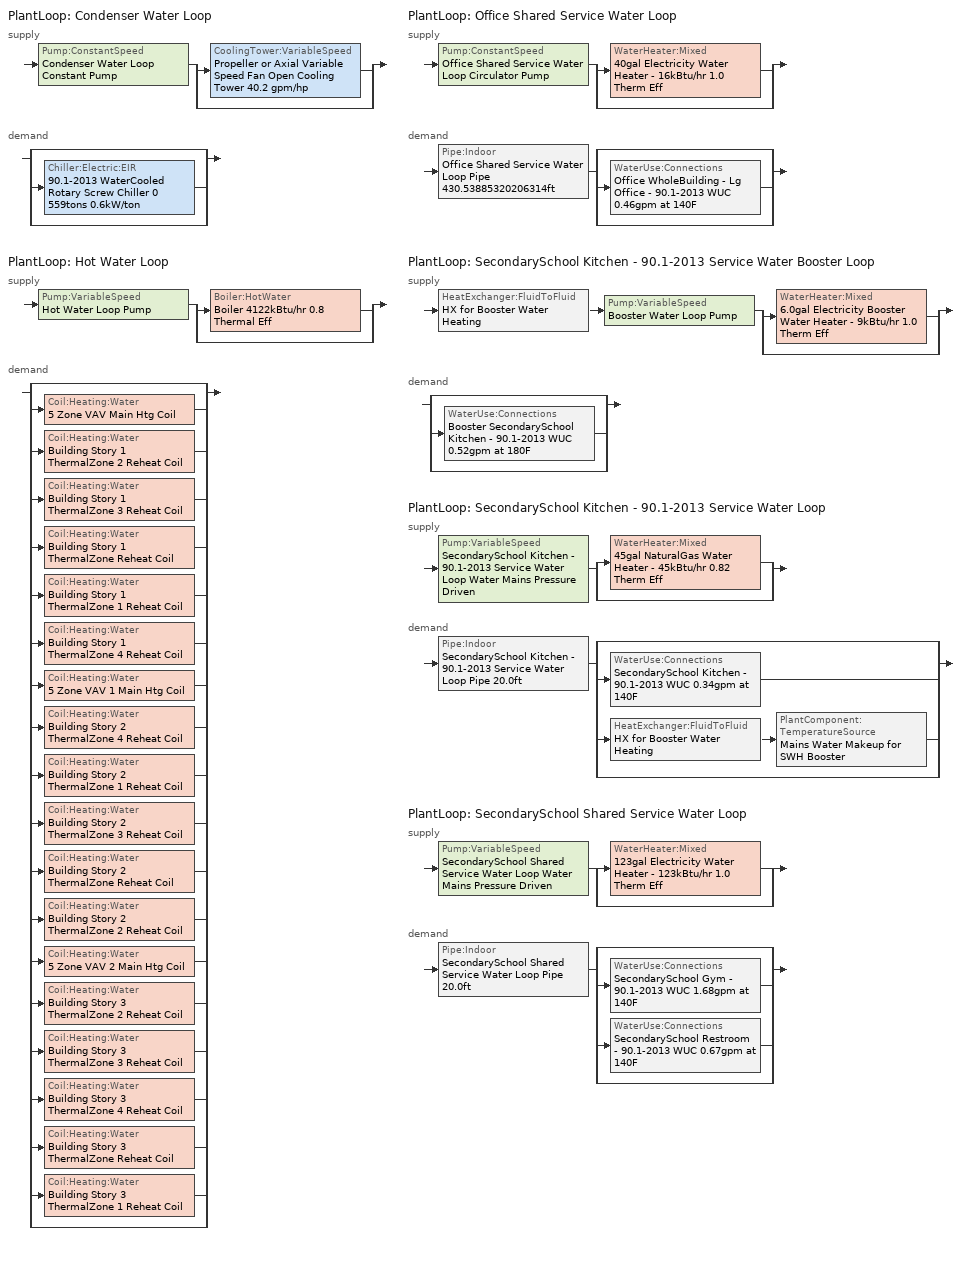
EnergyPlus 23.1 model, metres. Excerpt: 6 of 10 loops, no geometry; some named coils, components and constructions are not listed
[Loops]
PlantLoop 'Condenser Water Loop'
 supply: Pump:ConstantSpeed 'Condenser Water Loop Constant Pump' > split
  | CoolingTower:VariableSpeed 'Propeller or Axial Variable Speed Fan Open Cooling Tower 40.2 gpm/hp'
  | bypass
 demand: split
  | bypass
  | Chiller:Electric:EIR '90.1-2013 WaterCooled  Rotary Screw Chiller 0 559tons 0.6kW/ton'
  | bypass
PlantLoop 'Hot Water Loop'
 supply: Pump:VariableSpeed 'Hot Water Loop Pump' > split
  | Boiler:HotWater 'Boiler 4122kBtu/hr 0.8 Thermal Eff'
  | bypass
 demand: split
  | bypass
  | Coil:Heating:Water '5 Zone VAV Main Htg Coil'
  | Coil:Heating:Water 'Building Story 1 ThermalZone 2 Reheat Coil'
  | Coil:Heating:Water 'Building Story 1 ThermalZone 3 Reheat Coil'
  | Coil:Heating:Water 'Building Story 1 ThermalZone Reheat Coil'
  | Coil:Heating:Water 'Building Story 1 ThermalZone 1 Reheat Coil'
  | Coil:Heating:Water 'Building Story 1 ThermalZone 4 Reheat Coil'
  | Coil:Heating:Water '5 Zone VAV 1 Main Htg Coil'
  | Coil:Heating:Water 'Building Story 2 ThermalZone 4 Reheat Coil'
  | Coil:Heating:Water 'Building Story 2 ThermalZone 1 Reheat Coil'
  | Coil:Heating:Water 'Building Story 2 ThermalZone 3 Reheat Coil'
  | Coil:Heating:Water 'Building Story 2 ThermalZone Reheat Coil'
  | Coil:Heating:Water 'Building Story 2 ThermalZone 2 Reheat Coil'
  | Coil:Heating:Water '5 Zone VAV 2 Main Htg Coil'
  | Coil:Heating:Water 'Building Story 3 ThermalZone 2 Reheat Coil'
  | Coil:Heating:Water 'Building Story 3 ThermalZone 3 Reheat Coil'
  | Coil:Heating:Water 'Building Story 3 ThermalZone 4 Reheat Coil'
  | Coil:Heating:Water 'Building Story 3 ThermalZone Reheat Coil'
  | Coil:Heating:Water 'Building Story 3 ThermalZone 1 Reheat Coil'
  | bypass
PlantLoop 'Office Shared Service Water Loop'
 supply: Pump:ConstantSpeed 'Office Shared Service Water Loop Circulator Pump' > split
  | WaterHeater:Mixed '40gal Electricity Water Heater - 16kBtu/hr 1.0 Therm Eff'
  | bypass
 demand: Pipe:Indoor 'Office Shared Service Water Loop Pipe 430.53885320206314ft' > split
  | bypass
  | WaterUse:Connections 'Office WholeBuilding - Lg Office - 90.1-2013 WUC 0.46gpm at 140F'
  | bypass
PlantLoop 'SecondarySchool Kitchen - 90.1-2013 Service Water Booster Loop'
 supply: HeatExchanger:FluidToFluid 'HX for Booster Water Heating' > Pump:VariableSpeed 'Booster Water Loop Pump' > split
  | WaterHeater:Mixed '6.0gal Electricity Booster Water Heater - 9kBtu/hr 1.0 Therm Eff'
  | bypass
 demand: split
  | bypass
  | WaterUse:Connections 'Booster SecondarySchool Kitchen - 90.1-2013 WUC 0.52gpm at 180F'
  | bypass
PlantLoop 'SecondarySchool Kitchen - 90.1-2013 Service Water Loop'
 supply: Pump:VariableSpeed 'SecondarySchool Kitchen - 90.1-2013 Service Water Loop Water Mains Pressure Driven' > split
  | WaterHeater:Mixed '45gal NaturalGas Water Heater - 45kBtu/hr 0.82 Therm Eff'
  | bypass
 demand: Pipe:Indoor 'SecondarySchool Kitchen - 90.1-2013 Service Water Loop Pipe 20.0ft' > split
  | bypass
  | WaterUse:Connections 'SecondarySchool Kitchen - 90.1-2013 WUC 0.34gpm at 140F'
  | HeatExchanger:FluidToFluid 'HX for Booster Water Heating' > PlantComponent:TemperatureSource 'Mains Water Makeup for SWH Booster'
  | bypass
PlantLoop 'SecondarySchool Shared Service Water Loop'
 supply: Pump:VariableSpeed 'SecondarySchool Shared Service Water Loop Water Mains Pressure Driven' > split
  | WaterHeater:Mixed '123gal Electricity Water Heater - 123kBtu/hr 1.0 Therm Eff'
  | bypass
 demand: Pipe:Indoor 'SecondarySchool Shared Service Water Loop Pipe 20.0ft' > split
  | bypass
  | WaterUse:Connections 'SecondarySchool Gym - 90.1-2013 WUC 1.68gpm at 140F'
  | WaterUse:Connections 'SecondarySchool Restroom - 90.1-2013 WUC 0.67gpm at 140F'
  | bypass
[Material] Roughness=Smooth; Thickness {m}=0.001143; Conductivity {W/m-K}=386; Density {kg/m3}=8906.27; Specific Heat {J/kg-K}=385.1856; Thermal Absorptance=0.9; Solar Absorptance=0.7; Visible Absorptance=0.7
Copper pipe 0.75in type L; Copper pipe 0.75in type L 1; Copper pipe 0.75in type L 2
[Construction]
Uninsulated copper pipe 0.75in type L: Copper pipe 0.75in type L
Uninsulated copper pipe 0.75in type L 1: Copper pipe 0.75in type L 1
Uninsulated copper pipe 0.75in type L 2: Copper pipe 0.75in type L 2
[InternalMass]
Name | Construction | Zone or ZoneList | Space or SpaceList | Surface Area {m2}
Building Story 3 Space 1 Office WholeBuilding - Lg Office B end_a - Story Top Mass; Building Story 3 Space 1 Office WholeBuilding - Lg Office B end_b - Story Top Mass | InteriorFurnishings 1 | Building Story 3 ThermalZone 1 | Building Story 3 Space 1 | 23.4442
Building Story 3 Space 2 Office WholeBuilding - Lg Office B end_a - Story Top Mass; Building Story 3 Space 2 Office WholeBuilding - Lg Office B end_b - Story Top Mass | InteriorFurnishings 1 | Building Story 3 ThermalZone 2 | Building Story 3 Space 2 | 22.7714
Building Story 3 Space 3 Office WholeBuilding - Lg Office B end_a - Story Top Mass; Building Story 3 Space 3 Office WholeBuilding - Lg Office B end_b - Story Top Mass | InteriorFurnishings 1 | Building Story 3 ThermalZone 3 | Building Story 3 Space 3 | 23.4441
Building Story 3 Space 4 Office WholeBuilding - Lg Office B end_b - Story Top Mass | InteriorFurnishings 1 | Building Story 3 ThermalZone 4 | Building Story 3 Space 4 | 22.7714
Building Story 3 Space Office WholeBuilding - Lg Office B end_b - Story Top Mass | InteriorFurnishings 1 | Building Story 3 ThermalZone | Building Story 3 Space | 656.493
Building Story 3 Space 4 Office WholeBuilding - Lg Office C  - Story Top Mass | InteriorFurnishings 1 | Building Story 3 ThermalZone 4 | Building Story 3 Space 4 | 36.527
Building Story 3 Space Office WholeBuilding - Lg Office C  - Story Top Mass | InteriorFurnishings 1 | Building Story 3 ThermalZone | Building Story 3 Space | 1053.06
Building Story 3 Space 1 Office WholeBuilding - Lg Office C  - Story Top Mass | InteriorFurnishings 1 | Building Story 3 ThermalZone 1 | Building Story 3 Space 1 | 37.6062
Building Story 3 Space 2 Office WholeBuilding - Lg Office C  - Story Top Mass | InteriorFurnishings 1 | Building Story 3 ThermalZone 2 | Building Story 3 Space 2 | 36.527
Building Story 3 Space 3 Office WholeBuilding - Lg Office C  - Story Top Mass | InteriorFurnishings 1 | Building Story 3 ThermalZone 3 | Building Story 3 Space 3 | 37.6059
Building Story 3 Space 4 Office WholeBuilding - Lg Office C end_a - Story Top Mass; Building Story 3 Space 4 Office WholeBuilding - Lg Office C end_b - Story Top Mass | InteriorFurnishings 1 | Building Story 3 ThermalZone 4 | Building Story 3 Space 4 | 2.36982
Building Story 3 Space Office WholeBuilding - Lg Office C end_a - Story Top Mass; Building Story 3 Space Office WholeBuilding - Lg Office C end_b - Story Top Mass | InteriorFurnishings 1 | Building Story 3 ThermalZone | Building Story 3 Space | 68.3212
Building Story 3 Space 1 Office WholeBuilding - Lg Office C end_a - Story Top Mass; Building Story 3 Space 1 Office WholeBuilding - Lg Office C end_b - Story Top Mass | InteriorFurnishings 1 | Building Story 3 ThermalZone 1 | Building Story 3 Space 1 | 2.43984
Building Story 3 Space 2 Office WholeBuilding - Lg Office C end_a - Story Top Mass; Building Story 3 Space 2 Office WholeBuilding - Lg Office C end_b - Story Top Mass | InteriorFurnishings 1 | Building Story 3 ThermalZone 2 | Building Story 3 Space 2 | 2.36982
Building Story 3 Space 3 Office WholeBuilding - Lg Office C end_a - Story Top Mass; Building Story 3 Space 3 Office WholeBuilding - Lg Office C end_b - Story Top Mass | InteriorFurnishings 1 | Building Story 3 ThermalZone 3 | Building Story 3 Space 3 | 2.43982
Building Story 3 Space Mass | InteriorFurnishings 2 | Building Story 3 ThermalZone | Building Story 3 Space | 13811.2
Building Story 3 Space 1 Mass | InteriorFurnishings 2 | Building Story 3 ThermalZone 1 | Building Story 3 Space 1 | 493.214
Building Story 3 Space 2 Mass | InteriorFurnishings 2 | Building Story 3 ThermalZone 2 | Building Story 3 Space 2 | 479.061
Building Story 3 Space 3 Mass | InteriorFurnishings 2 | Building Story 3 ThermalZone 3 | Building Story 3 Space 3 | 493.212
Building Story 3 Space 4 Mass | InteriorFurnishings 2 | Building Story 3 ThermalZone 4 | Building Story 3 Space 4 | 479.061
[Coil:Heating:Water] Availability Schedule=Always On Discrete; U-Factor Times Area Value {W/K}=Autosize; Maximum Water Flow Rate {m3/s}=Autosize; Performance Input Method=UFactorTimesAreaAndDesignWaterFlowRate; Rated Capacity {W}=Autosize; Rated Inlet Water Temperature {C}=82.2222; Rated Inlet Air Temperature {C}=12.7778; Rated Outlet Water Temperature {C}=71.1111; Rated Outlet Air Temperature {C}=40; Rated Ratio for Air and Water Convection=0.5
Building Story 1 ThermalZone Reheat Coil; Building Story 1 ThermalZone 1 Reheat Coil; Building Story 1 ThermalZone 2 Reheat Coil; Building Story 1 ThermalZone 3 Reheat Coil; Building Story 1 ThermalZone 4 Reheat Coil; Building Story 2 ThermalZone Reheat Coil; Building Story 2 ThermalZone 1 Reheat Coil; Building Story 2 ThermalZone 2 Reheat Coil; Building Story 2 ThermalZone 3 Reheat Coil; Building Story 2 ThermalZone 4 Reheat Coil; Building Story 3 ThermalZone Reheat Coil; Building Story 3 ThermalZone 1 Reheat Coil; Building Story 3 ThermalZone 2 Reheat Coil; Building Story 3 ThermalZone 3 Reheat Coil; Building Story 3 ThermalZone 4 Reheat Coil
[Daylighting:Controls] Lighting Control Type=Stepped; Minimum Input Power Fraction for Continuous or ContinuousOff Dimming Control=0.3; Minimum Light Output Fraction for Continuous or ContinuousOff Dimming Control=0.2; Number of Stepped Control Steps=3; Probability Lighting will be Reset When Needed in Manual Stepped Control=1; Glare Calculation Azimuth Angle of View Direction Clockwise from Zone y-Axis {deg}=-0; Maximum Allowable Discomfort Glare Index=22; Fraction of Lights Controlled by Reference Point 1=0.659; Fraction of Lights Controlled by Reference Point 2=0.34
Name | Zone or Space | Glare Calculation Daylighting Reference Point | Daylighting Reference Point 1 | Illuminance Setpoint at Reference Point 1 {lux} | Daylighting Reference Point 2 | Illuminance Setpoint at Reference Point 2 {lux}
Building Story 1 ThermalZone 1 DaylightingControls | Building Story 1 ThermalZone 1 | Building Story 1 Space 1 Daylt Sensor 1 | Building Story 1 Space 1 Daylt Sensor 1 | 538 | Building Story 1 Space 1 Daylt Sensor 2 | 538
Building Story 1 ThermalZone 2 DaylightingControls | Building Story 1 ThermalZone 2 | Building Story 1 Space 2 Daylt Sensor 1 | Building Story 1 Space 2 Daylt Sensor 1 | 538 | Building Story 1 Space 2 Daylt Sensor 2 | 538
Building Story 1 ThermalZone 3 DaylightingControls | Building Story 1 ThermalZone 3 | Building Story 1 Space 3 Daylt Sensor 1 | Building Story 1 Space 3 Daylt Sensor 1 | 538 | Building Story 1 Space 3 Daylt Sensor 2 | 538
Building Story 1 ThermalZone 4 DaylightingControls | Building Story 1 ThermalZone 4 | Building Story 1 Space 4 Daylt Sensor 1 | Building Story 1 Space 4 Daylt Sensor 1 | 538 | Building Story 1 Space 4 Daylt Sensor 2 | 538
Building Story 2 ThermalZone 1 DaylightingControls | Building Story 2 ThermalZone 1 | Building Story 2 Space 1 Daylt Sensor 1 | Building Story 2 Space 1 Daylt Sensor 1 | 215 | Building Story 2 Space 1 Daylt Sensor 2 | 215
Building Story 2 ThermalZone 2 DaylightingControls | Building Story 2 ThermalZone 2 | Building Story 2 Space 2 Daylt Sensor 1 | Building Story 2 Space 2 Daylt Sensor 1 | 215 | Building Story 2 Space 2 Daylt Sensor 2 | 215
Building Story 2 ThermalZone 3 DaylightingControls | Building Story 2 ThermalZone 3 | Building Story 2 Space 3 Daylt Sensor 1 | Building Story 2 Space 3 Daylt Sensor 1 | 215 | Building Story 2 Space 3 Daylt Sensor 2 | 215
Building Story 2 ThermalZone 4 DaylightingControls | Building Story 2 ThermalZone 4 | Building Story 2 Space 4 Daylt Sensor 1 | Building Story 2 Space 4 Daylt Sensor 1 | 215 | Building Story 2 Space 4 Daylt Sensor 2 | 215
[PlantLoop] Fluid Type=Water; Maximum Loop Flow Rate {m3/s}=Autosize; Minimum Loop Flow Rate {m3/s}=0; Plant Loop Volume {m3}=Autocalculate; Load Distribution Scheme=Optimal; Plant Loop Demand Calculation Scheme=SingleSetpoint; Common Pipe Simulation=None
Name | Plant Equipment Operation Scheme | Maximum Loop Temperature {C} | Minimum Loop Temperature {C}
Condenser Water Loop | Condenser Water Loop Operation Schemes | 80 | 5
Hot Water Loop | Hot Water Loop Operation Schemes | 100 | 10
Office Shared Service Water Loop | Office Shared Service Water Loop Operation Schemes | 60 | 10
SecondarySchool Kitchen - 90.1-2013 Service Water Booster Loop | SecondarySchool Kitchen - 90.1-2013 Service Water Booster Loop Operation Schemes | 100 | 0
SecondarySchool Kitchen - 90.1-2013 Service Water Loop | SecondarySchool Kitchen - 90.1-2013 Service Water Loop Operation Schemes | 60 | 10
SecondarySchool Shared Service Water Loop | SecondarySchool Shared Service Water Loop Operation Schemes | 60 | 10
[Sizing:Plant]
Name | Loop Type | Design Loop Exit Temperature {C} | Loop Design Temperature Difference {deltaC} | Sizing Option | Zone Timesteps in Averaging Window | Coincident Sizing Factor Mode
Condenser Water Loop | Condenser | 29.4444 | 5.55556 | Coincident | 6 | GlobalCoolingSizingFactor
Hot Water Loop | Heating | 82.2222 | 11.1111 | NonCoincident | 1 | None
Office Shared Service Water Loop; SecondarySchool Kitchen - 90.1-2013 Service Water Loop; SecondarySchool Shared Service Water Loop | Heating | 60 | 5 | NonCoincident | 1 | None
SecondarySchool Kitchen - 90.1-2013 Service Water Booster Loop | Heating | 82.2222 | 5 | NonCoincident | 1 | None
[Pump:ConstantSpeed] Design Flow Rate {m3/s}=Autosize; Design Power Consumption {W}=Autosize; Fraction of Motor Inefficiencies to Fluid Stream=0; Pump Control Type=Intermittent; Design Power Sizing Method=PowerPerFlowPerPressure; Design Electric Power per Unit Flow Rate {W/(m3/s)}=348701.1; Design Shaft Power per Unit Flow Rate per Unit Head {W/((m3/s)-Pa)}=1.28205
Name | Design Pump Head {Pa} | Motor Efficiency
Condenser Water Loop Constant Pump | 148557 | 0.936
Office Shared Service Water Loop Circulator Pump | 29890.7 | 0.7
[SetpointManager:Scheduled] Control Variable=Temperature
Name | Schedule | Setpoint Node or NodeList
Hot Water Loop Setpoint Manager | Hot Water Loop Temp - 180F | Hot Water Loop Supply Outlet Node
Service hot water setpoint manager 1 | Service Water Loop Temp - 140F | Office Shared Service Water Loop Supply Outlet Node
Hot water booster setpoint manager | Service Water Booster Temp - 180.00000000000006F | SecondarySchool Kitchen - 90.1-2013 Service Water Booster Loop Supply Outlet Node
Service hot water setpoint manager | Service Water Loop Temp - 140F | SecondarySchool Kitchen - 90.1-2013 Service Water Loop Supply Outlet Node
Service hot water setpoint manager 2 | Service Water Loop Temp - 140F | SecondarySchool Shared Service Water Loop Supply Outlet Node
[Pump:VariableSpeed] Design Maximum Flow Rate {m3/s}=Autosize; Fraction of Motor Inefficiencies to Fluid Stream=0; Coefficient 1 of the Part Load Performance Curve=0; Coefficient 2 of the Part Load Performance Curve=3.2485; Coefficient 3 of the Part Load Performance Curve=-4.7443; Coefficient 4 of the Part Load Performance Curve=2.5294; Design Minimum Flow Rate {m3/s}=0; Pump Control Type=Intermittent; Skin Loss Radiative Fraction=0.5; Design Power Sizing Method=PowerPerFlowPerPressure; Design Electric Power per Unit Flow Rate {W/(m3/s)}=348701.1; Design Shaft Power per Unit Flow Rate per Unit Head {W/((m3/s)-Pa)}=1.28205; Design Minimum Flow Rate Fraction=0
Name | Design Pump Head {Pa} | Design Power Consumption {W} | Motor Efficiency
Hot Water Loop Pump | 179344 | Autosize | 0.917
Booster Water Loop Pump | 0 | 0 | 1
SecondarySchool Kitchen - 90.1-2013 Service Water Loop Water Mains Pressure Driven; SecondarySchool Shared Service Water Loop Water Mains Pressure Driven | 0.001 | Autosize | 0.7
[PlantEquipmentOperationSchemes] Control Scheme 1 Schedule=Always On Discrete
Name | Control Scheme 1
Condenser Water Loop Operation Schemes | Condenser Water Loop Cooling Operation Scheme
Hot Water Loop Operation Schemes | Hot Water Loop Heating Operation Scheme
Office Shared Service Water Loop Operation Schemes | Office Shared Service Water Loop Heating Operation Scheme
SecondarySchool Kitchen - 90.1-2013 Service Water Booster Loop Operation Schemes | SecondarySchool Kitchen - 90.1-2013 Service Water Booster Loop Heating Operation Scheme
SecondarySchool Kitchen - 90.1-2013 Service Water Loop Operation Schemes | SecondarySchool Kitchen - 90.1-2013 Service Water Loop Heating Operation Scheme
SecondarySchool Shared Service Water Loop Operation Schemes | SecondarySchool Shared Service Water Loop Heating Operation Scheme
[PlantEquipmentOperation:CoolingLoad]
Condenser Water Loop Cooling Operation Scheme: Load Range 1 Lower Limit {W}=0; Load Range 1 Upper Limit {W}=1000000000; Range 1 Equipment List=Condenser Water Loop Cooling Equipment List
[PlantEquipmentList]
Condenser Water Loop Cooling Equipment List: Propeller or Axial Variable Speed Fan Open Cooling Tower 40.2 gpm/hp
Hot Water Loop Heating Equipment List: Boiler 4122kBtu/hr 0.8 Thermal Eff
Office Shared Service Water Loop Heating Equipment List: 40gal Electricity Water Heater - 16kBtu/hr 1.0 Therm Eff
SecondarySchool Kitchen - 90.1-2013 Service Water Booster Loop Heating Equipment List: HX for Booster Water Heating, 6.0gal Electricity Booster Water Heater - 9kBtu/hr 1.0 Therm Eff
SecondarySchool Kitchen - 90.1-2013 Service Water Loop Heating Equipment List: 45gal NaturalGas Water Heater - 45kBtu/hr 0.82 Therm Eff
SecondarySchool Shared Service Water Loop Heating Equipment List: 123gal Electricity Water Heater - 123kBtu/hr 1.0 Therm Eff
[CoolingTower:VariableSpeed]
Propeller or Axial Variable Speed Fan Open Cooling Tower 40.2 gpm/hp: Model Type=CoolToolsCrossFlow; Design Inlet Air Wet-Bulb Temperature {C}=23.8; Design Approach Temperature {deltaC}=5.55556; Design Range Temperature {deltaC}=5.55556; Design Water Flow Rate {m3/s}=Autosize; Design Air Flow Rate {m3/s}=Autosize; Design Fan Power {W}=32340; Fan Power Ratio Function of Air Flow Rate Ratio Curve=VSD-TWR-FAN-FPLR; Minimum Air Flow Rate Ratio=0.2; Fraction of Tower Capacity in Free Convection Regime=0.125; Basin Heater Capacity {W/K}=0; Basin Heater Setpoint Temperature {C}=2; Evaporation Loss Mode=SaturatedExit; Evaporation Loss Factor {percent/K}=0.2; Drift Loss Percent {percent}=0.008; Blowdown Calculation Mode=ConcentrationRatio; Blowdown Concentration Ratio=3; Number of Cells=1; Cell Control=MaximalCell; Sizing Factor=1
[SetpointManager:FollowOutdoorAirTemperature]
Condenser Water Loop Setpoint Manager Follow OATwb with 10.0F Approach: Control Variable=Temperature; Reference Temperature Type=OutdoorAirWetBulb; Offset Temperature Difference {deltaC}=5.55556; Maximum Setpoint Temperature {C}=29.3556; Minimum Setpoint Temperature {C}=21.1111; Setpoint Node or NodeList=Condenser Water Loop Supply Outlet Node
[Boiler:HotWater]
Boiler 4122kBtu/hr 0.8 Thermal Eff: Fuel Type=NaturalGas; Nominal Capacity {W}=Autosize; Nominal Thermal Efficiency=0.8; Efficiency Curve Temperature Evaluation Variable=LeavingBoiler; Normalized Boiler Efficiency Curve=Boiler with Minimum Turndown; Design Water Flow Rate {m3/s}=Autosize; Minimum Part Load Ratio=0; Maximum Part Load Ratio=1.2; Optimum Part Load Ratio=1; Water Outlet Upper Temperature Limit {C}=95; Boiler Flow Mode=LeavingSetpointModulated; Parasitic Electric Load {W}=0; Sizing Factor=1
[PlantEquipmentOperation:HeatingLoad] Load Range 1 Lower Limit {W}=0; Load Range 1 Upper Limit {W}=1000000000
Name | Range 1 Equipment List
Hot Water Loop Heating Operation Scheme | Hot Water Loop Heating Equipment List
Office Shared Service Water Loop Heating Operation Scheme | Office Shared Service Water Loop Heating Equipment List
SecondarySchool Kitchen - 90.1-2013 Service Water Booster Loop Heating Operation Scheme | SecondarySchool Kitchen - 90.1-2013 Service Water Booster Loop Heating Equipment List
SecondarySchool Kitchen - 90.1-2013 Service Water Loop Heating Operation Scheme | SecondarySchool Kitchen - 90.1-2013 Service Water Loop Heating Equipment List
SecondarySchool Shared Service Water Loop Heating Operation Scheme | SecondarySchool Shared Service Water Loop Heating Equipment List
[WaterHeater:Mixed] Deadband Temperature Difference {deltaC}=2; Heater Control Type=Cycle; Heater Ignition Minimum Flow Rate {m3/s}=0; Heater Ignition Delay {s}=0; Off Cycle Parasitic Fuel Consumption Rate {W}=0; Off Cycle Parasitic Heat Fraction to Tank=0; On Cycle Parasitic Fuel Consumption Rate {W}=0; On Cycle Parasitic Heat Fraction to Tank=0; Ambient Temperature Indicator=Schedule; Off Cycle Loss Fraction to Zone=1; On Cycle Loss Fraction to Zone=1; Use Side Effectiveness=1; Source Side Effectiveness=1; Use Side Design Flow Rate {m3/s}=Autosize; Source Side Design Flow Rate {m3/s}=Autosize; Indirect Water Heating Recovery Time {hr}=1.5; Source Side Flow Control Mode=IndirectHeatPrimarySetpoint
Name | Tank Volume {m3} | Setpoint Temperature Schedule | Maximum Temperature Limit {C} | Heater Maximum Capacity {W} | Heater Fuel Type | Heater Thermal Efficiency | Off Cycle Parasitic Fuel Type | On Cycle Parasitic Fuel Type | Ambient Temperature Schedule | Off Cycle Loss Coefficient to Ambient Temperature {W/K} | On Cycle Loss Coefficient to Ambient Temperature {W/K}
40gal Electricity Water Heater - 16kBtu/hr 1.0 Therm Eff | 0.151416 | Service Water Loop Temp - 140F | 60 | 4814.92 | Electricity | 1 | Electricity | Electricity | Water Heater Ambient Temp Schedule - 71.6f | 1.20802 | 1.20802
6.0gal Electricity Booster Water Heater - 9kBtu/hr 1.0 Therm Eff | 0.0227125 | Service Water Booster Temp - 180.00000000000006F | 82.2222 | 2526.34 | Electricity | 1 | Electricity | Electricity | Water Heater Ambient Temp Schedule - 71.6 | 1.05486 | 1.05486
45gal NaturalGas Water Heater - 45kBtu/hr 0.82 Therm Eff | 0.169954 | Service Water Loop Temp - 140F | 60 | 13158 | NaturalGas | 0.82 | NaturalGas | NaturalGas | Water Heater Ambient Temp Schedule - 71.6f | 4.87146 | 4.87146
123gal Electricity Water Heater - 123kBtu/hr 1.0 Therm Eff | 0.466892 | Service Water Loop Temp - 140F | 60 | 36147.4 | Electricity | 1 | Electricity | Electricity | Water Heater Ambient Temp Schedule - 71.6f | 162.212 | 162.212
[WaterHeater:Sizing] Design Mode=PeakDraw; Time Storage Can Meet Peak Draw {hr}=0.538503; Time for Tank Recovery {hr}=0; Nominal Tank Volume for Autosizing Plant Connections {m3}=1
40gal Electricity Water Heater - 16kBtu/hr 1.0 Therm Eff; 6.0gal Electricity Booster Water Heater - 9kBtu/hr 1.0 Therm Eff; 45gal NaturalGas Water Heater - 45kBtu/hr 0.82 Therm Eff; 123gal Electricity Water Heater - 123kBtu/hr 1.0 Therm Eff
[Pipe:Indoor] Environment Type=Schedule; Pipe Inside Diameter {m}=0.019939
Name | Construction | Ambient Temperature Schedule | Ambient Air Velocity Schedule | Pipe Length {m}
Office Shared Service Water Loop Pipe 430.53885320206314ft | Uninsulated copper pipe 0.75in type L 1 | Office Shared Service Water Loop Piping Air Temp - 70F | Office Shared Service Water Loop Piping Air Velocity - 0.67mph | 131.228
SecondarySchool Kitchen - 90.1-2013 Service Water Loop Pipe 20.0ft | Uninsulated copper pipe 0.75in type L | SecondarySchool Kitchen - 90.1-2013 Service Water Loop Piping Air Temp - 70F | SecondarySchool Kitchen - 90.1-2013 Service Water Loop Piping Air Velocity - 0.67mph | 6.096
SecondarySchool Shared Service Water Loop Pipe 20.0ft | Uninsulated copper pipe 0.75in type L 2 | SecondarySchool Shared Service Water Loop Piping Air Temp - 70F | SecondarySchool Shared Service Water Loop Piping Air Velocity - 0.67mph | 6.096
[WaterUse:Connections] Drain Water Heat Exchanger Type=None; Drain Water Heat Exchanger Destination=Plant
Name | Water Use Equipment 1
Office WholeBuilding - Lg Office - 90.1-2013 WUC 0.46gpm at 140F | Office WholeBuilding - Lg Office - 90.1-2013 Service Water Use 0.46gpm at 140F
Booster SecondarySchool Kitchen - 90.1-2013 WUC 0.52gpm at 180F | Booster SecondarySchool Kitchen - 90.1-2013 Service Water Use 0.52gpm at 180F
SecondarySchool Kitchen - 90.1-2013 WUC 0.34gpm at 140F | SecondarySchool Kitchen - 90.1-2013 Service Water Use 0.34gpm at 140F
SecondarySchool Gym - 90.1-2013 WUC 1.68gpm at 140F | SecondarySchool Gym - 90.1-2013 Service Water Use 1.68gpm at 140F
SecondarySchool Restroom - 90.1-2013 WUC 0.67gpm at 140F | SecondarySchool Restroom - 90.1-2013 Service Water Use 0.67gpm at 140F
[WaterUse:Equipment] Sensible Fraction Schedule=Fraction Sensible - 0.2; Latent Fraction Schedule=Fraction Latent - 0.05
Name | Peak Flow Rate {m3/s} | Flow Rate Fraction Schedule | Target Temperature Schedule
Office WholeBuilding - Lg Office - 90.1-2013 Service Water Use 0.46gpm at 140F | 2.88644e-05 | OfficeLarge BLDG_SWH_SCH | Mixed Water At Faucet Temp - 140F
Booster SecondarySchool Kitchen - 90.1-2013 Service Water Use 0.52gpm at 180F | 3.25022e-05 | SchoolSecondary BLDG_SWH_SCH | Mixed Water At Faucet Temp - 180F
SecondarySchool Kitchen - 90.1-2013 Service Water Use 0.34gpm at 140F | 2.16681e-05 | SchoolSecondary BLDG_SWH_SCH | Mixed Water At Faucet Temp - 140F
SecondarySchool Gym - 90.1-2013 Service Water Use 1.68gpm at 140F | 0.000106263 | SchoolSecondary BLDG_SWH_SCH | Mixed Water At Faucet Temp - 140F
SecondarySchool Restroom - 90.1-2013 Service Water Use 0.67gpm at 140F | 4.25516e-05 | SchoolSecondary BLDG_SWH_SCH | Mixed Water At Faucet Temp - 140F
[HeatExchanger:FluidToFluid]
HX for Booster Water Heating: Loop Demand Side Design Flow Rate {m3/s}=Autosize; Loop Supply Side Design Flow Rate {m3/s}=Autosize; Heat Exchange Model Type=Ideal; Heat Exchanger U-Factor Times Area Value {W/K}=Autosize; Control Type=UncontrolledOn; Minimum Temperature Difference to Activate Heat Exchanger {deltaC}=0.01; Heat Transfer Metering End Use Type=LoopToLoop; Component Override Cooling Control Temperature Mode=Loop; Sizing Factor=1; Operation Minimum Temperature Limit {C}=0; Operation Maximum Temperature Limit {C}=100
[PlantComponent:TemperatureSource]
Mains Water Makeup for SWH Booster: Design Volume Flow Rate {m3/s}=Autosize; Temperature Specification Type=Scheduled; Source Temperature {C}=8; Source Temperature Schedule=Mains Water Temperature
[EnergyManagementSystem:Program]
Emissions_Calc_Prgm: SET fut_hr_val = Fut_Sen; SET his_hr_val = His_Sen; SET fut_yr_val = 92; SET his_yr_val = 583; SET elec = Ele_Sen; SET conv = 1000000 * 60 * 60; SET conv_kg_mt = 0.001; SET fut_hr = (fut_hr_val * elec / conv) * conv_kg_mt; SET his_hr = (his_hr_val * elec / conv) * conv_kg_mt; SET fut_yr = (fut_yr_val * elec / conv) * conv_kg_mt; SET his_yr = (his_yr_val * elec / conv) * conv_kg_mt; SET fut_hr_intensity = fut_hr * 1000 / 254391.81064928017; SET his_hr_intensity = his_hr * 1000 / 254391.81064928017; SET fut_yr_intensity = fut_yr * 1000 / 254391.81064928017; SET his_yr_intensity = his_yr * 1000 / 254391.81064928017
Mains_Water_Prg: SET Mains_Water_Temp_Act = Mains_Water_Temp_Sen
SYS5ZoneVAV1OptimumStartProg0: IF DaylightSavings==0 && DayOfWeek>1 && Hour==5 && OAT_1<23.9 && OAT_1>1.7; SET SYS5ZoneVAV1ClgSch0 = 29.4; SET SYS5ZoneVAV1HtgSch0 = 15.6; ELSEIF DaylightSavings==0 && DayOfWeek==1 && Hour==7 && OAT_1<23.9 && OAT_1>1.7; SET SYS5ZoneVAV1ClgSch0 = 29.4; SET SYS5ZoneVAV1HtgSch0 = 15.6; ELSEIF DaylightSavings==1 && DayOfWeek>1 && Hour==4 && OAT_1<23.9 && OAT_1>1.7; SET SYS5ZoneVAV1ClgSch0 = 29.4; SET SYS5ZoneVAV1HtgSch0 = 15.6; ELSEIF DaylightSavings==1 && DayOfWeek==1 && Hour==6 && OAT_1<23.9 && OAT_1>1.7; SET SYS5ZoneVAV1ClgSch0 = 29.4; SET SYS5ZoneVAV1HtgSch0 = 15.6; ELSE; SET SYS5ZoneVAV1ClgSch0 = NULL; SET SYS5ZoneVAV1HtgSch0 = NULL; ENDIF
SYS5ZoneVAV2OptimumStartProg0: IF DaylightSavings==0 && DayOfWeek>1 && Hour==5 && OAT_2<23.9 && OAT_2>1.7; SET SYS5ZoneVAV2ClgSch0 = 29.4; SET SYS5ZoneVAV2HtgSch0 = 15.6; ELSEIF DaylightSavings==0 && DayOfWeek==1 && Hour==7 && OAT_2<23.9 && OAT_2>1.7; SET SYS5ZoneVAV2ClgSch0 = 29.4; SET SYS5ZoneVAV2HtgSch0 = 15.6; ELSEIF DaylightSavings==1 && DayOfWeek>1 && Hour==4 && OAT_2<23.9 && OAT_2>1.7; SET SYS5ZoneVAV2ClgSch0 = 29.4; SET SYS5ZoneVAV2HtgSch0 = 15.6; ELSEIF DaylightSavings==1 && DayOfWeek==1 && Hour==6 && OAT_2<23.9 && OAT_2>1.7; SET SYS5ZoneVAV2ClgSch0 = 29.4; SET SYS5ZoneVAV2HtgSch0 = 15.6; ELSE; SET SYS5ZoneVAV2ClgSch0 = NULL; SET SYS5ZoneVAV2HtgSch0 = NULL; ENDIF
SYS5ZoneVAVOptimumStartProg0: IF DaylightSavings==0 && DayOfWeek>1 && Hour==5 && OAT<23.9 && OAT>1.7; SET SYS5ZoneVAVClgSch0 = 29.4; SET SYS5ZoneVAVHtgSch0 = 15.6; ELSEIF DaylightSavings==0 && DayOfWeek==1 && Hour==7 && OAT<23.9 && OAT>1.7; SET SYS5ZoneVAVClgSch0 = 29.4; SET SYS5ZoneVAVHtgSch0 = 15.6; ELSEIF DaylightSavings==1 && DayOfWeek>1 && Hour==4 && OAT<23.9 && OAT>1.7; SET SYS5ZoneVAVClgSch0 = 29.4; SET SYS5ZoneVAVHtgSch0 = 15.6; ELSEIF DaylightSavings==1 && DayOfWeek==1 && Hour==6 && OAT<23.9 && OAT>1.7; SET SYS5ZoneVAVClgSch0 = 29.4; SET SYS5ZoneVAVHtgSch0 = 15.6; ELSE; SET SYS5ZoneVAVClgSch0 = NULL; SET SYS5ZoneVAVHtgSch0 = NULL; ENDIF
[EnergyManagementSystem:ProgramCallingManager]
Emissions Calc Prgm: EndOfSystemTimestepBeforeHVACReporting; Emissions_Calc_Prgm
Mains_Water_Prg_Mgr: BeginTimestepBeforePredictor; Mains_Water_Prg
SYS5ZoneVAV1OptimumStartCallingManager0: BeginTimestepBeforePredictor; SYS5ZoneVAV1OptimumStartProg0
SYS5ZoneVAV2OptimumStartCallingManager0: BeginTimestepBeforePredictor; SYS5ZoneVAV2OptimumStartProg0
SYS5ZoneVAVOptimumStartCallingManager0: BeginTimestepBeforePredictor; SYS5ZoneVAVOptimumStartProg0
[EnergyManagementSystem:OutputVariable] Type of Data in Variable=Summed; Update Frequency=SystemTimestep; EMS Program or Subroutine=Emissions_Calc_Prgm
Name | EMS Variable | Units
Future_Annual_Electricity_Emissions | fut_yr | mt
Future_Annual_Electricity_Emissions_Intensity | fut_yr_intensity | kg/ft2
Future_Hourly_Electricity_Emissions | fut_hr | mt
Future_Hourly_Electricity_Emissions_Intensity | fut_hr_intensity | kg/ft2
Historical_Annual_Electricity_Emissions | his_yr | mt
Historical_Annual_Electricity_Emissions_Intensity | his_yr_intensity | kg/ft2
Historical_Hourly_Electricity_Emissions | his_hr | mt
Historical_Hourly_Electricity_Emissions_Intensity | his_hr_intensity | kg/ft2
[Schedule:Day:Interval]
Fraction Latent - 0.05 Default: No, 24:00, 0.05
Fraction Sensible - 0.2 Default: No, 24:00, 0.2
Hot Water Loop Temp - 180F Default; Mixed Water At Faucet Temp - 180F Default; Service Water Booster Temp - 180.00000000000006F Default: No, 24:00, 82.2222
Mixed Water At Faucet Temp - 140F Default; Service Water Loop Temp - 140F Default: No, 24:00, 60
Office Shared Service Water Loop Piping Air Temp - 70F Default; SecondarySchool Kitchen - 90.1-2013 Service Water Loop Piping Air Temp - 70F Default; SecondarySchool Shared Service Water Loop Piping Air Temp - 70F Default: No, 24:00, 21.1111
Office Shared Service Water Loop Piping Air Velocity - 0.67mph Default; SecondarySchool Kitchen - 90.1-2013 Service Water Loop Piping Air Velocity - 0.67mph Default; SecondarySchool Shared Service Water Loop Piping Air Velocity - 0.67mph Default: No, 24:00, 0.3
OfficeLarge BLDG_SWH_SCH Default: No, 06:00, 0, 07:00, 0.07, 11:00, 0.04, 13:00, 0.06, 14:00, 0.09, 15:00, 0.06, 21:00, 0.04, 22:00, 0.07, 24:00, 0.04
OfficeLarge BLDG_SWH_SCH SmrDsn|Wkdy Day; OfficeLarge BLDG_SWH_SCH Summer Design Day: No, 06:00, 0, 07:00, 0.07, 08:00, 0.19, 09:00, 0.35, 10:00, 0.38, 11:00, 0.39, 12:00, 0.47, 13:00, 0.57, 14:00, 0.54, 15:00, 0.34, 16:00, 0.33, 17:00, 0.44, 18:00, 0.26, 19:00, 0.21, 20:00, 0.15, 21:00, 0.17, 22:00, 0.08, 24:00, 0.05
OfficeLarge BLDG_SWH_SCH Winter Design Day; OfficeLarge BLDG_SWH_SCH WntrDsn|Sat Day: No, 06:00, 0, 07:00, 0.07, 08:00, 0.11, 09:00, 0.15, 10:00, 0.21, 11:00, 0.19, 12:00, 0.23, 13:00, 0.2, 14:00, 0.19, 15:00, 0.15, 16:00, 0.13, 17:00, 0.14, 21:00, 0.07, 22:00, 0.09, 24:00, 0.05
SchoolSecondary BLDG_SWH_SCH Default; SchoolSecondary BLDG_SWH_SCH Sat Day; SchoolSecondary BLDG_SWH_SCH Sun|Sat Day; SchoolSecondary BLDG_SWH_SCH Sun|Sat Day 1: No, 24:00, 0
SchoolSecondary BLDG_SWH_SCH Summer Design Day: No, 07:00, 0.05, 08:00, 0.1, 09:00, 0.34, 10:00, 0.6, 11:00, 0.63, 12:00, 0.72, 13:00, 0.79, 14:00, 0.83, 15:00, 0.61, 16:00, 0.65, 18:00, 0.1, 19:00, 0.19, 20:00, 0.25, 22:00, 0.22, 23:00, 0.12, 24:00, 0.09
SchoolSecondary BLDG_SWH_SCH Winter Design Day: No, 09:00, 0.03, 13:00, 0.05, 24:00, 0.03
SchoolSecondary BLDG_SWH_SCH Wkdy Day; SchoolSecondary BLDG_SWH_SCH Wkdy Day 2: No, 08:00, 0, 09:00, 0.34, 10:00, 0.6, 11:00, 0.63, 12:00, 0.72, 13:00, 0.79, 14:00, 0.83, 15:00, 0.61, 16:00, 0.65, 18:00, 0.1, 19:00, 0.19, 20:00, 0.25, 24:00, 0
SchoolSecondary BLDG_SWH_SCH Wkdy Day 1: No, 08:00, 0, 18:00, 0.1, 19:00, 0.19, 20:00, 0.25, 24:00, 0
Water Heater Ambient Temp Schedule - 71.6 Default; Water Heater Ambient Temp Schedule - 71.6f Default: No, 24:00, 22
[Schedule:Week:Daily]
Fraction Latent - 0.05 Week Rule - Jan1-Dec31: Fraction Latent - 0.05 Default, Fraction Latent - 0.05 Default, Fraction Latent - 0.05 Default, Fraction Latent - 0.05 Default, Fraction Latent - 0.05 Default, Fraction Latent - 0.05 Default, Fraction Latent - 0.05 Default, Fraction Latent - 0.05 Default, Fraction Latent - 0.05 Default, Fraction Latent - 0.05 Default, Fraction Latent - 0.05 Default, Fraction Latent - 0.05 Default
Fraction Sensible - 0.2 Week Rule - Jan1-Dec31: Fraction Sensible - 0.2 Default, Fraction Sensible - 0.2 Default, Fraction Sensible - 0.2 Default, Fraction Sensible - 0.2 Default, Fraction Sensible - 0.2 Default, Fraction Sensible - 0.2 Default, Fraction Sensible - 0.2 Default, Fraction Sensible - 0.2 Default, Fraction Sensible - 0.2 Default, Fraction Sensible - 0.2 Default, Fraction Sensible - 0.2 Default, Fraction Sensible - 0.2 Default
Hot Water Loop Temp - 180F Week Rule - Jan1-Dec31: Hot Water Loop Temp - 180F Default, Hot Water Loop Temp - 180F Default, Hot Water Loop Temp - 180F Default, Hot Water Loop Temp - 180F Default, Hot Water Loop Temp - 180F Default, Hot Water Loop Temp - 180F Default, Hot Water Loop Temp - 180F Default, Hot Water Loop Temp - 180F Default, Hot Water Loop Temp - 180F Default, Hot Water Loop Temp - 180F Default, Hot Water Loop Temp - 180F Default, Hot Water Loop Temp - 180F Default
Mixed Water At Faucet Temp - 140F Week Rule - Jan1-Dec31: Mixed Water At Faucet Temp - 140F Default, Mixed Water At Faucet Temp - 140F Default, Mixed Water At Faucet Temp - 140F Default, Mixed Water At Faucet Temp - 140F Default, Mixed Water At Faucet Temp - 140F Default, Mixed Water At Faucet Temp - 140F Default, Mixed Water At Faucet Temp - 140F Default, Mixed Water At Faucet Temp - 140F Default, Mixed Water At Faucet Temp - 140F Default, Mixed Water At Faucet Temp - 140F Default, Mixed Water At Faucet Temp - 140F Default, Mixed Water At Faucet Temp - 140F Default
Mixed Water At Faucet Temp - 180F Week Rule - Jan1-Dec31: Mixed Water At Faucet Temp - 180F Default, Mixed Water At Faucet Temp - 180F Default, Mixed Water At Faucet Temp - 180F Default, Mixed Water At Faucet Temp - 180F Default, Mixed Water At Faucet Temp - 180F Default, Mixed Water At Faucet Temp - 180F Default, Mixed Water At Faucet Temp - 180F Default, Mixed Water At Faucet Temp - 180F Default, Mixed Water At Faucet Temp - 180F Default, Mixed Water At Faucet Temp - 180F Default, Mixed Water At Faucet Temp - 180F Default, Mixed Water At Faucet Temp - 180F Default
Office Shared Service Water Loop Piping Air Temp - 70F Week Rule - Jan1-Dec31: Office Shared Service Water Loop Piping Air Temp - 70F Default, Office Shared Service Water Loop Piping Air Temp - 70F Default, Office Shared Service Water Loop Piping Air Temp - 70F Default, Office Shared Service Water Loop Piping Air Temp - 70F Default, Office Shared Service Water Loop Piping Air Temp - 70F Default, Office Shared Service Water Loop Piping Air Temp - 70F Default, Office Shared Service Water Loop Piping Air Temp - 70F Default, Office Shared Service Water Loop Piping Air Temp - 70F Default, Office Shared Service Water Loop Piping Air Temp - 70F Default, Office Shared Service Water Loop Piping Air Temp - 70F Default, Office Shared Service Water Loop Piping Air Temp - 70F Default, Office Shared Service Water Loop Piping Air Temp - 70F Default
Office Shared Service Water Loop Piping Air Velocity - 0.67mph Week Rule - Jan1-Dec31: Office Shared Service Water Loop Piping Air Velocity - 0.67mph Default, Office Shared Service Water Loop Piping Air Velocity - 0.67mph Default, Office Shared Service Water Loop Piping Air Velocity - 0.67mph Default, Office Shared Service Water Loop Piping Air Velocity - 0.67mph Default, Office Shared Service Water Loop Piping Air Velocity - 0.67mph Default, Office Shared Service Water Loop Piping Air Velocity - 0.67mph Default, Office Shared Service Water Loop Piping Air Velocity - 0.67mph Default, Office Shared Service Water Loop Piping Air Velocity - 0.67mph Default, Office Shared Service Water Loop Piping Air Velocity - 0.67mph Default, Office Shared Service Water Loop Piping Air Velocity - 0.67mph Default, Office Shared Service Water Loop Piping Air Velocity - 0.67mph Default, Office Shared Service Water Loop Piping Air Velocity - 0.67mph Default
OfficeLarge BLDG_SWH_SCH Week Rule - Jan1-Jan1: OfficeLarge BLDG_SWH_SCH WntrDsn|Sat Day, OfficeLarge BLDG_SWH_SCH WntrDsn|Sat Day, OfficeLarge BLDG_SWH_SCH WntrDsn|Sat Day, OfficeLarge BLDG_SWH_SCH WntrDsn|Sat Day, OfficeLarge BLDG_SWH_SCH WntrDsn|Sat Day, OfficeLarge BLDG_SWH_SCH WntrDsn|Sat Day, OfficeLarge BLDG_SWH_SCH WntrDsn|Sat Day, OfficeLarge BLDG_SWH_SCH Default, OfficeLarge BLDG_SWH_SCH Summer Design Day, OfficeLarge BLDG_SWH_SCH Winter Design Day, OfficeLarge BLDG_SWH_SCH Default, OfficeLarge BLDG_SWH_SCH Default
OfficeLarge BLDG_SWH_SCH Week Rule - Jan2-Dec31: OfficeLarge BLDG_SWH_SCH Default, OfficeLarge BLDG_SWH_SCH SmrDsn|Wkdy Day, OfficeLarge BLDG_SWH_SCH SmrDsn|Wkdy Day, OfficeLarge BLDG_SWH_SCH SmrDsn|Wkdy Day, OfficeLarge BLDG_SWH_SCH SmrDsn|Wkdy Day, OfficeLarge BLDG_SWH_SCH SmrDsn|Wkdy Day, OfficeLarge BLDG_SWH_SCH WntrDsn|Sat Day, OfficeLarge BLDG_SWH_SCH Default, OfficeLarge BLDG_SWH_SCH Summer Design Day, OfficeLarge BLDG_SWH_SCH Winter Design Day, OfficeLarge BLDG_SWH_SCH Default, OfficeLarge BLDG_SWH_SCH Default
SchoolSecondary BLDG_SWH_SCH Week Rule - Jan1-Jan1: SchoolSecondary BLDG_SWH_SCH Sun|Sat Day, SchoolSecondary BLDG_SWH_SCH Sun|Sat Day, SchoolSecondary BLDG_SWH_SCH Sun|Sat Day, SchoolSecondary BLDG_SWH_SCH Sun|Sat Day, SchoolSecondary BLDG_SWH_SCH Sun|Sat Day, SchoolSecondary BLDG_SWH_SCH Sun|Sat Day, SchoolSecondary BLDG_SWH_SCH Sun|Sat Day, SchoolSecondary BLDG_SWH_SCH Default, SchoolSecondary BLDG_SWH_SCH Summer Design Day, SchoolSecondary BLDG_SWH_SCH Winter Design Day, SchoolSecondary BLDG_SWH_SCH Default, SchoolSecondary BLDG_SWH_SCH Default
SchoolSecondary BLDG_SWH_SCH Week Rule - Jan2-Jun11: SchoolSecondary BLDG_SWH_SCH Sun|Sat Day, SchoolSecondary BLDG_SWH_SCH Wkdy Day, SchoolSecondary BLDG_SWH_SCH Wkdy Day, SchoolSecondary BLDG_SWH_SCH Wkdy Day, SchoolSecondary BLDG_SWH_SCH Wkdy Day, SchoolSecondary BLDG_SWH_SCH Wkdy Day, SchoolSecondary BLDG_SWH_SCH Sun|Sat Day, SchoolSecondary BLDG_SWH_SCH Default, SchoolSecondary BLDG_SWH_SCH Summer Design Day, SchoolSecondary BLDG_SWH_SCH Winter Design Day, SchoolSecondary BLDG_SWH_SCH Default, SchoolSecondary BLDG_SWH_SCH Default
SchoolSecondary BLDG_SWH_SCH Week Rule - Jun12-Jun18: SchoolSecondary BLDG_SWH_SCH Sun|Sat Day, SchoolSecondary BLDG_SWH_SCH Wkdy Day, SchoolSecondary BLDG_SWH_SCH Wkdy Day, SchoolSecondary BLDG_SWH_SCH Wkdy Day, SchoolSecondary BLDG_SWH_SCH Wkdy Day 1, SchoolSecondary BLDG_SWH_SCH Wkdy Day 1, SchoolSecondary BLDG_SWH_SCH Sun|Sat Day 1, SchoolSecondary BLDG_SWH_SCH Default, SchoolSecondary BLDG_SWH_SCH Summer Design Day, SchoolSecondary BLDG_SWH_SCH Winter Design Day, SchoolSecondary BLDG_SWH_SCH Default, SchoolSecondary BLDG_SWH_SCH Default
SchoolSecondary BLDG_SWH_SCH Week Rule - Jun19-Sep10: SchoolSecondary BLDG_SWH_SCH Sun|Sat Day 1, SchoolSecondary BLDG_SWH_SCH Wkdy Day 1, SchoolSecondary BLDG_SWH_SCH Wkdy Day 1, SchoolSecondary BLDG_SWH_SCH Wkdy Day 1, SchoolSecondary BLDG_SWH_SCH Wkdy Day 1, SchoolSecondary BLDG_SWH_SCH Wkdy Day 1, SchoolSecondary BLDG_SWH_SCH Sun|Sat Day 1, SchoolSecondary BLDG_SWH_SCH Default, SchoolSecondary BLDG_SWH_SCH Summer Design Day, SchoolSecondary BLDG_SWH_SCH Winter Design Day, SchoolSecondary BLDG_SWH_SCH Default, SchoolSecondary BLDG_SWH_SCH Default
SchoolSecondary BLDG_SWH_SCH Week Rule - Sep11-Sep17: SchoolSecondary BLDG_SWH_SCH Sun|Sat Day 1, SchoolSecondary BLDG_SWH_SCH Wkdy Day 1, SchoolSecondary BLDG_SWH_SCH Wkdy Day 1, SchoolSecondary BLDG_SWH_SCH Wkdy Day 1, SchoolSecondary BLDG_SWH_SCH Wkdy Day 1, SchoolSecondary BLDG_SWH_SCH Wkdy Day 2, SchoolSecondary BLDG_SWH_SCH Sat Day, SchoolSecondary BLDG_SWH_SCH Default, SchoolSecondary BLDG_SWH_SCH Summer Design Day, SchoolSecondary BLDG_SWH_SCH Winter Design Day, SchoolSecondary BLDG_SWH_SCH Default, SchoolSecondary BLDG_SWH_SCH Default
SchoolSecondary BLDG_SWH_SCH Week Rule - Sep18-Dec31: SchoolSecondary BLDG_SWH_SCH Default, SchoolSecondary BLDG_SWH_SCH Wkdy Day 2, SchoolSecondary BLDG_SWH_SCH Wkdy Day 2, SchoolSecondary BLDG_SWH_SCH Wkdy Day 2, SchoolSecondary BLDG_SWH_SCH Wkdy Day 2, SchoolSecondary BLDG_SWH_SCH Wkdy Day 2, SchoolSecondary BLDG_SWH_SCH Sat Day, SchoolSecondary BLDG_SWH_SCH Default, SchoolSecondary BLDG_SWH_SCH Summer Design Day, SchoolSecondary BLDG_SWH_SCH Winter Design Day, SchoolSecondary BLDG_SWH_SCH Default, SchoolSecondary BLDG_SWH_SCH Default
SecondarySchool Kitchen - 90.1-2013 Service Water Loop Piping Air Temp - 70F Week Rule - Jan1-Dec31: SecondarySchool Kitchen - 90.1-2013 Service Water Loop Piping Air Temp - 70F Default, SecondarySchool Kitchen - 90.1-2013 Service Water Loop Piping Air Temp - 70F Default, SecondarySchool Kitchen - 90.1-2013 Service Water Loop Piping Air Temp - 70F Default, SecondarySchool Kitchen - 90.1-2013 Service Water Loop Piping Air Temp - 70F Default, SecondarySchool Kitchen - 90.1-2013 Service Water Loop Piping Air Temp - 70F Default, SecondarySchool Kitchen - 90.1-2013 Service Water Loop Piping Air Temp - 70F Default, SecondarySchool Kitchen - 90.1-2013 Service Water Loop Piping Air Temp - 70F Default, SecondarySchool Kitchen - 90.1-2013 Service Water Loop Piping Air Temp - 70F Default, SecondarySchool Kitchen - 90.1-2013 Service Water Loop Piping Air Temp - 70F Default, SecondarySchool Kitchen - 90.1-2013 Service Water Loop Piping Air Temp - 70F Default, SecondarySchool Kitchen - 90.1-2013 Service Water Loop Piping Air Temp - 70F Default, SecondarySchool Kitchen - 90.1-2013 Service Water Loop Piping Air Temp - 70F Default
SecondarySchool Kitchen - 90.1-2013 Service Water Loop Piping Air Velocity - 0.67mph Week Rule - Jan1-Dec31: SecondarySchool Kitchen - 90.1-2013 Service Water Loop Piping Air Velocity - 0.67mph Default, SecondarySchool Kitchen - 90.1-2013 Service Water Loop Piping Air Velocity - 0.67mph Default, SecondarySchool Kitchen - 90.1-2013 Service Water Loop Piping Air Velocity - 0.67mph Default, SecondarySchool Kitchen - 90.1-2013 Service Water Loop Piping Air Velocity - 0.67mph Default, SecondarySchool Kitchen - 90.1-2013 Service Water Loop Piping Air Velocity - 0.67mph Default, SecondarySchool Kitchen - 90.1-2013 Service Water Loop Piping Air Velocity - 0.67mph Default, SecondarySchool Kitchen - 90.1-2013 Service Water Loop Piping Air Velocity - 0.67mph Default, SecondarySchool Kitchen - 90.1-2013 Service Water Loop Piping Air Velocity - 0.67mph Default, SecondarySchool Kitchen - 90.1-2013 Service Water Loop Piping Air Velocity - 0.67mph Default, SecondarySchool Kitchen - 90.1-2013 Service Water Loop Piping Air Velocity - 0.67mph Default, SecondarySchool Kitchen - 90.1-2013 Service Water Loop Piping Air Velocity - 0.67mph Default, SecondarySchool Kitchen - 90.1-2013 Service Water Loop Piping Air Velocity - 0.67mph Default
SecondarySchool Shared Service Water Loop Piping Air Temp - 70F Week Rule - Jan1-Dec31: SecondarySchool Shared Service Water Loop Piping Air Temp - 70F Default, SecondarySchool Shared Service Water Loop Piping Air Temp - 70F Default, SecondarySchool Shared Service Water Loop Piping Air Temp - 70F Default, SecondarySchool Shared Service Water Loop Piping Air Temp - 70F Default, SecondarySchool Shared Service Water Loop Piping Air Temp - 70F Default, SecondarySchool Shared Service Water Loop Piping Air Temp - 70F Default, SecondarySchool Shared Service Water Loop Piping Air Temp - 70F Default, SecondarySchool Shared Service Water Loop Piping Air Temp - 70F Default, SecondarySchool Shared Service Water Loop Piping Air Temp - 70F Default, SecondarySchool Shared Service Water Loop Piping Air Temp - 70F Default, SecondarySchool Shared Service Water Loop Piping Air Temp - 70F Default, SecondarySchool Shared Service Water Loop Piping Air Temp - 70F Default
SecondarySchool Shared Service Water Loop Piping Air Velocity - 0.67mph Week Rule - Jan1-Dec31: SecondarySchool Shared Service Water Loop Piping Air Velocity - 0.67mph Default, SecondarySchool Shared Service Water Loop Piping Air Velocity - 0.67mph Default, SecondarySchool Shared Service Water Loop Piping Air Velocity - 0.67mph Default, SecondarySchool Shared Service Water Loop Piping Air Velocity - 0.67mph Default, SecondarySchool Shared Service Water Loop Piping Air Velocity - 0.67mph Default, SecondarySchool Shared Service Water Loop Piping Air Velocity - 0.67mph Default, SecondarySchool Shared Service Water Loop Piping Air Velocity - 0.67mph Default, SecondarySchool Shared Service Water Loop Piping Air Velocity - 0.67mph Default, SecondarySchool Shared Service Water Loop Piping Air Velocity - 0.67mph Default, SecondarySchool Shared Service Water Loop Piping Air Velocity - 0.67mph Default, SecondarySchool Shared Service Water Loop Piping Air Velocity - 0.67mph Default, SecondarySchool Shared Service Water Loop Piping Air Velocity - 0.67mph Default
Service Water Booster Temp - 180.00000000000006F Week Rule - Jan1-Dec31: Service Water Booster Temp - 180.00000000000006F Default, Service Water Booster Temp - 180.00000000000006F Default, Service Water Booster Temp - 180.00000000000006F Default, Service Water Booster Temp - 180.00000000000006F Default, Service Water Booster Temp - 180.00000000000006F Default, Service Water Booster Temp - 180.00000000000006F Default, Service Water Booster Temp - 180.00000000000006F Default, Service Water Booster Temp - 180.00000000000006F Default, Service Water Booster Temp - 180.00000000000006F Default, Service Water Booster Temp - 180.00000000000006F Default, Service Water Booster Temp - 180.00000000000006F Default, Service Water Booster Temp - 180.00000000000006F Default
Service Water Loop Temp - 140F Week Rule - Jan1-Dec31: Service Water Loop Temp - 140F Default, Service Water Loop Temp - 140F Default, Service Water Loop Temp - 140F Default, Service Water Loop Temp - 140F Default, Service Water Loop Temp - 140F Default, Service Water Loop Temp - 140F Default, Service Water Loop Temp - 140F Default, Service Water Loop Temp - 140F Default, Service Water Loop Temp - 140F Default, Service Water Loop Temp - 140F Default, Service Water Loop Temp - 140F Default, Service Water Loop Temp - 140F Default
Water Heater Ambient Temp Schedule - 71.6 Week Rule - Jan1-Dec31: Water Heater Ambient Temp Schedule - 71.6 Default, Water Heater Ambient Temp Schedule - 71.6 Default, Water Heater Ambient Temp Schedule - 71.6 Default, Water Heater Ambient Temp Schedule - 71.6 Default, Water Heater Ambient Temp Schedule - 71.6 Default, Water Heater Ambient Temp Schedule - 71.6 Default, Water Heater Ambient Temp Schedule - 71.6 Default, Water Heater Ambient Temp Schedule - 71.6 Default, Water Heater Ambient Temp Schedule - 71.6 Default, Water Heater Ambient Temp Schedule - 71.6 Default, Water Heater Ambient Temp Schedule - 71.6 Default, Water Heater Ambient Temp Schedule - 71.6 Default
Water Heater Ambient Temp Schedule - 71.6f Week Rule - Jan1-Dec31: Water Heater Ambient Temp Schedule - 71.6f Default, Water Heater Ambient Temp Schedule - 71.6f Default, Water Heater Ambient Temp Schedule - 71.6f Default, Water Heater Ambient Temp Schedule - 71.6f Default, Water Heater Ambient Temp Schedule - 71.6f Default, Water Heater Ambient Temp Schedule - 71.6f Default, Water Heater Ambient Temp Schedule - 71.6f Default, Water Heater Ambient Temp Schedule - 71.6f Default, Water Heater Ambient Temp Schedule - 71.6f Default, Water Heater Ambient Temp Schedule - 71.6f Default, Water Heater Ambient Temp Schedule - 71.6f Default, Water Heater Ambient Temp Schedule - 71.6f Default
[Schedule:Year]
Fraction Latent - 0.05: Fraction Latent - 0.05 Week Rule - Jan1-Dec31, 1, 1, 12, 31
Fraction Sensible - 0.2: Fraction Sensible - 0.2 Week Rule - Jan1-Dec31, 1, 1, 12, 31
Hot Water Loop Temp - 180F: Hot Water Loop Temp - 180F Week Rule - Jan1-Dec31, 1, 1, 12, 31
Mixed Water At Faucet Temp - 140F: Mixed Water At Faucet Temp - 140F Week Rule - Jan1-Dec31, 1, 1, 12, 31
Mixed Water At Faucet Temp - 180F: Mixed Water At Faucet Temp - 180F Week Rule - Jan1-Dec31, 1, 1, 12, 31
Office Shared Service Water Loop Piping Air Temp - 70F: Office Shared Service Water Loop Piping Air Temp - 70F Week Rule - Jan1-Dec31, 1, 1, 12, 31
Office Shared Service Water Loop Piping Air Velocity - 0.67mph: Office Shared Service Water Loop Piping Air Velocity - 0.67mph Week Rule - Jan1-Dec31, 1, 1, 12, 31
OfficeLarge BLDG_SWH_SCH: OfficeLarge BLDG_SWH_SCH Week Rule - Jan1-Jan1, 1, 1, 1, 1, OfficeLarge BLDG_SWH_SCH Week Rule - Jan2-Dec31, 1, 2, 12, 31
SchoolSecondary BLDG_SWH_SCH: SchoolSecondary BLDG_SWH_SCH Week Rule - Jan1-Jan1, 1, 1, 1, 1, SchoolSecondary BLDG_SWH_SCH Week Rule - Jan2-Jun11, 1, 2, 6, 11, SchoolSecondary BLDG_SWH_SCH Week Rule - Jun12-Jun18, 6, 12, 6, 18, SchoolSecondary BLDG_SWH_SCH Week Rule - Jun19-Sep10, 6, 19, 9, 10, SchoolSecondary BLDG_SWH_SCH Week Rule - Sep11-Sep17, 9, 11, 9, 17, SchoolSecondary BLDG_SWH_SCH Week Rule - Sep18-Dec31, 9, 18, 12, 31
SecondarySchool Kitchen - 90.1-2013 Service Water Loop Piping Air Temp - 70F: SecondarySchool Kitchen - 90.1-2013 Service Water Loop Piping Air Temp - 70F Week Rule - Jan1-Dec31, 1, 1, 12, 31
SecondarySchool Kitchen - 90.1-2013 Service Water Loop Piping Air Velocity - 0.67mph: SecondarySchool Kitchen - 90.1-2013 Service Water Loop Piping Air Velocity - 0.67mph Week Rule - Jan1-Dec31, 1, 1, 12, 31
SecondarySchool Shared Service Water Loop Piping Air Temp - 70F: SecondarySchool Shared Service Water Loop Piping Air Temp - 70F Week Rule - Jan1-Dec31, 1, 1, 12, 31
SecondarySchool Shared Service Water Loop Piping Air Velocity - 0.67mph: SecondarySchool Shared Service Water Loop Piping Air Velocity - 0.67mph Week Rule - Jan1-Dec31, 1, 1, 12, 31
Service Water Booster Temp - 180.00000000000006F: Service Water Booster Temp - 180.00000000000006F Week Rule - Jan1-Dec31, 1, 1, 12, 31
Service Water Loop Temp - 140F: Service Water Loop Temp - 140F Week Rule - Jan1-Dec31, 1, 1, 12, 31
Water Heater Ambient Temp Schedule - 71.6: Water Heater Ambient Temp Schedule - 71.6 Week Rule - Jan1-Dec31, 1, 1, 12, 31
Water Heater Ambient Temp Schedule - 71.6f: Water Heater Ambient Temp Schedule - 71.6f Week Rule - Jan1-Dec31, 1, 1, 12, 31
[Schedule:Constant]
Always On Discrete: OnOff, 1
Mains Water Temperature: Temperature, 10
[Curve:Cubic] Minimum Value of x=0
Name | Coefficient1 Constant | Coefficient2 x | Coefficient3 x**2 | Coefficient4 x**3 | Maximum Value of x
VSD-TWR-FAN-FPLR | 0.331629 | -0.885676 | 0.605565 | 0.948482 | 1
Boiler with Minimum Turndown | 0.7791 | 1.4745 | -2.5795 | 1.3467 | 1.3
